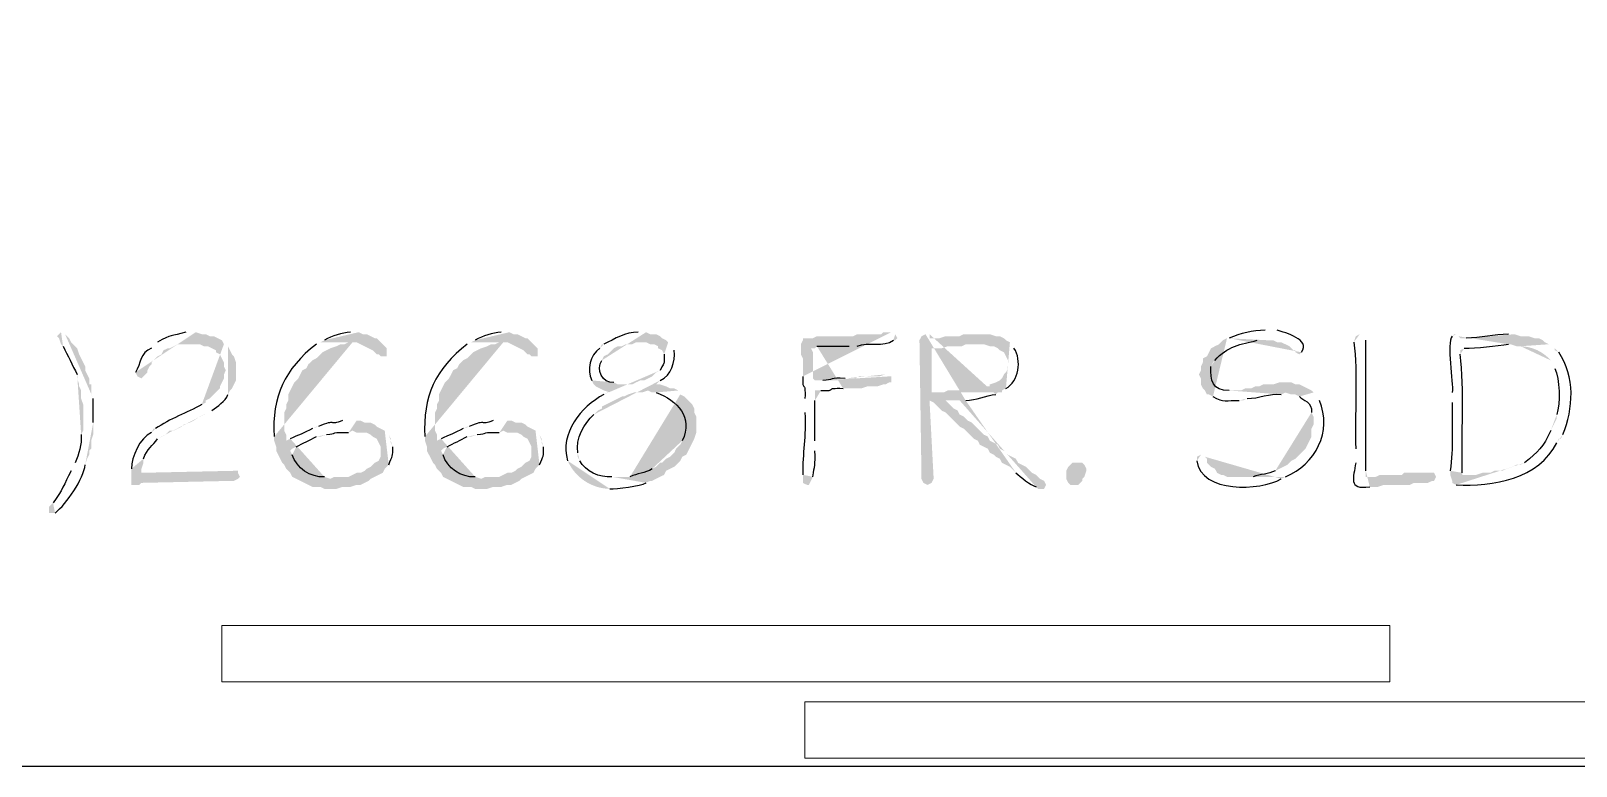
# Model space of a CAD drawing. Header units: inches. Extents: x -167 to 6071, y -6287 to -2731.
# Drawn here: x 1487.37 to 1528.36, y -6052.04 to -6032.52 of the extents above; entities that cross this region are included whole.
import ezdxf

# ---------------------------------------------------------------- set-up
doc = ezdxf.new("R2010")
doc.units = ezdxf.units.IN
doc.header["$LTSCALE"] = 96
doc.header["$MEASUREMENT"] = 0
doc.layers.add('Doors', color=5, linetype='Continuous', lineweight=9)
doc.layers.add('PDF_Geometry', color=7, linetype='Continuous', true_color=0x4a4a4a)
doc.layers.add('PDF_Solid Fills', color=7, linetype='Continuous')

msp = doc.modelspace()

# ---------------------------------------------------------------- hatches: boundary and pattern name
at = {"layer": 'PDF_Solid Fills', "transparency": 33554559}
h = msp.add_hatch(color=256, dxfattribs=at)
h.paths.add_polyline_path([(1488.17, -6040.522), (1488.117, -6040.575), (1488.063, -6040.629), (1488.117, -6040.682), (1488.17, -6040.842), (1488.223, -6040.895)], flags=0)
h.paths.add_polyline_path([(1488.597, -6041.642), (1488.597, -6041.749), (1488.65, -6041.909), (1488.65, -6041.962), (1488.703, -6042.069), (1488.703, -6042.282), (1488.757, -6042.442), (1488.757, -6043.135), (1488.703, -6043.242)], flags=0)
h.paths.add_polyline_path([(1488.543, -6043.989), (1488.49, -6044.095), (1488.437, -6044.202)], flags=0)
h.paths.add_polyline_path([(1487.957, -6045.055), (1487.85, -6045.162), (1487.85, -6045.322), (1488.01, -6045.322)], flags=0)
h.paths.add_polyline_path([(1488.81, -6044.042), (1488.863, -6043.882), (1488.917, -6043.775), (1488.917, -6043.669), (1488.97, -6043.615), (1488.97, -6043.402), (1489.023, -6043.242), (1489.023, -6042.922)], flags=0)
h.paths.add_polyline_path([(1489.023, -6042.282), (1488.97, -6042.175), (1488.97, -6041.909), (1488.917, -6041.909), (1488.917, -6041.749), (1488.863, -6041.642), (1488.81, -6041.535), (1488.81, -6041.429), (1488.757, -6041.322), (1488.65, -6041.109), (1488.597, -6040.949), (1488.49, -6040.842), (1488.437, -6040.789), (1488.383, -6040.682), (1488.277, -6040.575)], flags=0)
h = msp.add_hatch(color=256, dxfattribs=at)
h.paths.add_polyline_path([(1491.637, -6040.522), (1491.477, -6040.522)], flags=0)
h.paths.add_polyline_path([(1490.73, -6040.789), (1490.677, -6040.842), (1490.57, -6040.949)], flags=0)
h.paths.add_polyline_path([(1490.143, -6041.589), (1490.197, -6041.695), (1490.303, -6041.749), (1490.357, -6041.695), (1490.463, -6041.589), (1490.463, -6041.535), (1490.517, -6041.429), (1490.57, -6041.375), (1490.57, -6041.322), (1490.623, -6041.269), (1490.73, -6041.162), (1490.837, -6041.109), (1490.89, -6041.002), (1490.997, -6040.949), (1491.05, -6040.949), (1491.263, -6040.842), (1492.49, -6040.842), (1492.437, -6040.735), (1492.33, -6040.682), (1492.223, -6040.629), (1492.117, -6040.629), (1492.01, -6040.575), (1491.903, -6040.575), (1491.743, -6040.522)], flags=0)
h = msp.add_hatch(color=256, dxfattribs=at)
h.paths.add_polyline_path([(1495.903, -6040.522), (1495.85, -6040.522)], flags=0)
h.paths.add_polyline_path([(1495.157, -6040.735), (1495.05, -6040.789), (1496.01, -6040.789), (1496.117, -6040.842), (1496.223, -6040.895), (1496.33, -6040.949), (1496.437, -6041.002), (1496.543, -6041.109), (1496.597, -6041.109), (1496.65, -6041.162), (1496.81, -6041.162), (1496.81, -6040.949), (1496.65, -6040.789), (1496.543, -6040.682), (1496.49, -6040.682), (1496.383, -6040.629), (1496.277, -6040.575), (1496.17, -6040.575), (1496.063, -6040.522)], flags=0)
h = msp.add_hatch(color=256, dxfattribs=at)
h.paths.add_polyline_path([(1499.903, -6040.522), (1499.85, -6040.522)], flags=0)
h.paths.add_polyline_path([(1499.157, -6040.735), (1499.05, -6040.789), (1500.01, -6040.789), (1500.117, -6040.842), (1500.223, -6040.895), (1500.33, -6040.949), (1500.437, -6041.002), (1500.543, -6041.109), (1500.597, -6041.109), (1500.65, -6041.162), (1500.81, -6041.162), (1500.81, -6040.949), (1500.65, -6040.789), (1500.543, -6040.682), (1500.49, -6040.682), (1500.383, -6040.629), (1500.277, -6040.575), (1500.17, -6040.575), (1500.063, -6040.522)], flags=0)
h = msp.add_hatch(color=256, dxfattribs=at)
h.paths.add_polyline_path([(1503.583, -6040.522), (1503.477, -6040.522)], flags=0)
h.paths.add_polyline_path([(1502.57, -6040.842), (1502.517, -6040.842), (1502.463, -6040.949)], flags=0)
h.paths.add_polyline_path([(1502.25, -6041.802), (1502.303, -6041.909), (1503.05, -6041.909), (1502.943, -6041.909), (1502.837, -6041.855)], flags=0)
h.paths.add_polyline_path([(1502.517, -6041.269), (1502.57, -6041.162), (1502.677, -6041.109), (1502.783, -6041.002), (1502.837, -6040.949), (1502.943, -6040.895), (1503.05, -6040.895), (1503.157, -6040.842), (1503.317, -6040.842), (1503.423, -6040.789), (1504.277, -6040.789), (1504.223, -6040.735), (1504.117, -6040.682), (1504.063, -6040.629), (1503.957, -6040.575), (1503.797, -6040.575), (1503.69, -6040.522)], flags=0)
h = msp.add_hatch(color=256, dxfattribs=at)
h.paths.add_polyline_path([(1510.197, -6040.522), (1509.983, -6040.522), (1509.93, -6040.575), (1509.29, -6040.575), (1509.183, -6040.629), (1508.223, -6040.629), (1508.117, -6040.682), (1507.85, -6040.682), (1507.85, -6040.735), (1507.797, -6040.842), (1507.797, -6041.109), (1507.85, -6041.215), (1507.85, -6041.695)], flags=0)
h.paths.add_polyline_path([(1507.903, -6042.282), (1507.903, -6042.655)], flags=0)
h.paths.add_polyline_path([(1507.85, -6044.309), (1507.85, -6044.522), (1507.957, -6044.575), (1508.01, -6044.575), (1508.063, -6044.469), (1508.117, -6044.362)], flags=0)
h.paths.add_polyline_path([(1508.17, -6043.669), (1508.17, -6043.402)], flags=0)
h.paths.add_polyline_path([(1508.17, -6042.335), (1508.17, -6042.069), (1508.33, -6042.069)], flags=0)
h.paths.add_polyline_path([(1508.917, -6042.015), (1509.397, -6042.015), (1509.557, -6041.962), (1509.823, -6041.962), (1509.983, -6041.909), (1510.037, -6041.909), (1510.143, -6041.855), (1510.197, -6041.855), (1510.197, -6041.802), (1508.17, -6041.802), (1508.117, -6041.749), (1508.117, -6041.055), (1508.063, -6040.949), (1508.17, -6040.949), (1508.223, -6040.895)], flags=0)
h.paths.add_polyline_path([(1509.077, -6040.895), (1509.29, -6040.895)], flags=0)
h.paths.add_polyline_path([(1510.25, -6040.735), (1510.303, -6040.735), (1510.357, -6040.682), (1510.303, -6040.575)], flags=0)
h = msp.add_hatch(color=256, dxfattribs=at)
h.paths.add_polyline_path([(1511.103, -6040.575), (1510.997, -6040.629), (1510.943, -6040.735), (1510.997, -6044.362), (1510.997, -6044.415), (1511.05, -6044.522), (1511.157, -6044.575), (1511.263, -6044.522), (1511.317, -6044.415), (1511.317, -6044.362), (1511.21, -6042.335), (1512.17, -6042.335)], flags=0)
h.paths.add_polyline_path([(1512.97, -6042.175), (1513.023, -6042.122), (1511.263, -6042.122), (1511.263, -6040.949), (1511.53, -6040.949), (1511.69, -6040.895), (1512.063, -6040.895), (1512.17, -6040.842), (1512.543, -6040.842), (1513.343, -6040.789), (1513.237, -6040.735), (1511.21, -6040.682), (1511.21, -6040.575)], flags=0)
for points in [[(1512.543, -6040.575), (1512.117, -6040.575), (1512.01, -6040.629), (1511.637, -6040.629), (1511.477, -6040.682), (1511.21, -6040.682), (1513.237, -6040.735), (1513.183, -6040.682), (1513.077, -6040.629), (1512.97, -6040.629), (1512.81, -6040.575), (1512.703, -6040.575)], [(1520.65, -6041.855), (1520.49, -6041.855), (1520.33, -6041.909), (1520.063, -6041.909), (1519.957, -6041.962), (1519.85, -6041.962), (1519.743, -6042.015), (1519.583, -6042.015), (1519.477, -6042.069), (1519.157, -6042.069), (1521.343, -6042.069), (1521.237, -6042.015), (1521.023, -6041.909), (1520.917, -6041.909), (1520.81, -6041.855)], [(1515.05, -6044.575), (1514.943, -6044.575), (1514.89, -6044.522), (1514.837, -6044.415), (1514.837, -6044.202), (1514.89, -6044.095), (1514.997, -6043.989), (1515.263, -6043.989), (1515.317, -6044.042), (1515.37, -6044.149), (1515.37, -6044.202), (1515.317, -6044.362), (1515.263, -6044.415), (1515.263, -6044.469), (1515.157, -6044.575)], [(1492.757, -6044.202), (1490.303, -6044.255), (1490.037, -6044.255), (1490.037, -6044.575), (1490.25, -6044.575), (1490.303, -6044.522), (1492.703, -6044.469), (1492.757, -6044.469), (1492.863, -6044.415), (1492.917, -6044.362), (1492.863, -6044.255), (1492.863, -6044.202)], [(1524.437, -6044.255), (1523.797, -6044.255), (1523.743, -6044.309), (1523.157, -6044.309), (1523.05, -6044.362), (1522.783, -6044.362), (1524.65, -6044.362), (1524.597, -6044.255), (1524.543, -6044.255)]]:
    msp.add_hatch(color=256, dxfattribs=at).paths.add_polyline_path(points)
h = msp.add_hatch(color=256, dxfattribs=at)
h.paths.add_polyline_path([(1519.103, -6040.682), (1518.997, -6040.735), (1518.89, -6040.842), (1518.783, -6040.895), (1518.677, -6040.949), (1518.623, -6041.055), (1518.57, -6041.162), (1518.463, -6041.215), (1518.463, -6041.322), (1518.41, -6041.429), (1518.41, -6041.535), (1518.357, -6041.642), (1518.41, -6041.749), (1518.41, -6041.909), (1518.463, -6042.015), (1518.517, -6042.069), (1518.57, -6042.175), (1518.623, -6042.175), (1518.73, -6042.229)], flags=0)
h.paths.add_polyline_path([(1519.423, -6042.335), (1519.53, -6042.335), (1519.637, -6042.282)], flags=0)
h.paths.add_polyline_path([(1520.543, -6042.175), (1520.65, -6042.122), (1521.397, -6042.122), (1521.343, -6042.069), (1519.157, -6042.069)], flags=0)
h.paths.add_polyline_path([(1518.677, -6041.429), (1518.73, -6041.322), (1518.783, -6041.269)], flags=0)
h.paths.add_polyline_path([(1519.903, -6040.735), (1520.17, -6040.735)], flags=0)
h = msp.add_hatch(color=256, dxfattribs=at)
h.paths.add_polyline_path([(1520.17, -6040.469), (1520.117, -6040.469)], flags=0)
h.paths.add_polyline_path([(1519.157, -6040.682), (1519.103, -6040.682), (1520.17, -6040.735), (1520.33, -6040.735), (1520.437, -6040.789), (1520.543, -6040.789), (1520.65, -6040.842), (1520.757, -6040.895), (1520.863, -6041.002), (1520.917, -6041.002), (1520.917, -6041.055), (1521.023, -6041.109), (1521.077, -6041.055)], flags=0)
h.paths.add_polyline_path([(1520.437, -6040.469), (1520.277, -6040.469)], flags=0)
h = msp.add_hatch(color=256, dxfattribs=at)
h.paths.add_polyline_path([(1522.623, -6040.575), (1522.517, -6040.629), (1522.463, -6040.789)], flags=0)
h.paths.add_polyline_path([(1522.517, -6043.615), (1522.517, -6043.989)], flags=0)
h.paths.add_polyline_path([(1522.89, -6044.629), (1523.103, -6044.629), (1523.263, -6044.575), (1523.957, -6044.575), (1524.063, -6044.522), (1524.437, -6044.522), (1524.543, -6044.469), (1524.597, -6044.469), (1524.65, -6044.362), (1522.783, -6044.362), (1522.783, -6044.202)], flags=0)
h.paths.add_polyline_path([(1522.783, -6040.735), (1522.73, -6040.629)], flags=0)
h = msp.add_hatch(color=256, dxfattribs=at)
h.paths.add_polyline_path([(1525.183, -6040.575), (1525.13, -6040.575), (1525.077, -6040.629)], flags=0)
h.paths.add_polyline_path([(1525.077, -6042.122), (1525.077, -6042.389)], flags=0)
h.paths.add_polyline_path([(1525.023, -6044.202), (1525.023, -6044.309), (1525.343, -6044.309), (1525.343, -6044.255)], flags=0)
h.paths.add_polyline_path([(1525.29, -6041.109), (1525.29, -6041.002), (1525.397, -6040.949)], flags=0)
h.paths.add_polyline_path([(1526.57, -6040.842), (1527.637, -6040.842), (1527.53, -6040.789), (1527.477, -6040.735), (1525.29, -6040.682), (1525.237, -6040.629)], flags=0)
h = msp.add_hatch(color=256, dxfattribs=at)
h.paths.add_polyline_path([(1526.623, -6040.575), (1526.57, -6040.575)], flags=0)
h.paths.add_polyline_path([(1525.45, -6040.682), (1525.29, -6040.682), (1527.477, -6040.735), (1527.37, -6040.682), (1527.263, -6040.682), (1527.103, -6040.629), (1526.89, -6040.629), (1526.73, -6040.575)], flags=0)
h = msp.add_hatch(color=256, dxfattribs=at)
h.paths.add_polyline_path([(1492.49, -6040.842), (1491.637, -6040.842), (1491.85, -6040.842), (1491.957, -6040.895), (1492.063, -6040.895), (1492.17, -6040.949), (1492.277, -6041.002), (1492.277, -6041.055), (1492.383, -6041.109), (1492.437, -6041.215), (1492.49, -6041.322), (1492.49, -6041.429), (1492.543, -6041.535), (1492.49, -6041.642), (1492.49, -6041.749), (1492.437, -6041.855), (1492.383, -6041.962), (1492.383, -6042.015), (1492.223, -6042.175), (1492.117, -6042.282), (1492.01, -6042.335), (1492.01, -6042.389), (1491.903, -6042.442)], flags=0)
h.paths.add_polyline_path([(1490.677, -6043.082), (1490.623, -6043.082), (1490.57, -6043.189)], flags=0)
h.paths.add_polyline_path([(1490.037, -6044.149), (1490.037, -6044.255), (1490.303, -6044.255), (1490.303, -6044.149), (1490.357, -6043.989), (1490.357, -6043.882)], flags=0)
h.paths.add_polyline_path([(1490.73, -6043.349), (1490.837, -6043.295), (1490.943, -6043.242), (1491.05, -6043.135), (1491.157, -6043.135), (1491.263, -6043.082), (1491.37, -6043.029), (1491.423, -6042.975), (1491.583, -6042.922), (1491.69, -6042.869), (1491.85, -6042.762), (1491.957, -6042.709), (1492.17, -6042.602)], flags=0)
h.paths.add_polyline_path([(1492.597, -6042.175), (1492.65, -6042.069), (1492.703, -6042.015), (1492.81, -6041.802), (1492.81, -6041.322), (1492.757, -6041.162), (1492.703, -6041.109), (1492.597, -6040.895)], flags=0)
h = msp.add_hatch(color=256, dxfattribs=at)
h.paths.add_polyline_path([(1495.05, -6040.789), (1494.943, -6040.842)], flags=0)
h.paths.add_polyline_path([(1493.823, -6043.295), (1493.823, -6043.402), (1494.143, -6043.402), (1494.143, -6043.242), (1494.09, -6043.135), (1494.09, -6042.655), (1494.143, -6042.549), (1494.143, -6042.442), (1494.197, -6042.335), (1494.197, -6042.175), (1494.303, -6041.962), (1494.357, -6041.855), (1494.463, -6041.749), (1494.57, -6041.535), (1494.677, -6041.482), (1494.73, -6041.375), (1494.837, -6041.269), (1494.943, -6041.215), (1495.05, -6041.109), (1495.103, -6041.055), (1495.21, -6041.002), (1495.317, -6040.949), (1495.477, -6040.895), (1495.583, -6040.842), (1495.69, -6040.842), (1495.797, -6040.789), (1495.903, -6040.789)], flags=0)
h = msp.add_hatch(color=256, dxfattribs=at)
h.paths.add_polyline_path([(1499.05, -6040.789), (1498.943, -6040.842)], flags=0)
h.paths.add_polyline_path([(1497.823, -6043.295), (1497.823, -6043.402), (1498.143, -6043.402), (1498.143, -6043.242), (1498.09, -6043.135), (1498.09, -6042.655), (1498.143, -6042.549), (1498.143, -6042.442), (1498.197, -6042.335), (1498.197, -6042.175), (1498.303, -6041.962), (1498.357, -6041.855), (1498.463, -6041.749), (1498.57, -6041.535), (1498.677, -6041.482), (1498.73, -6041.375), (1498.837, -6041.269), (1498.943, -6041.215), (1499.05, -6041.109), (1499.103, -6041.055), (1499.21, -6041.002), (1499.317, -6040.949), (1499.477, -6040.895), (1499.583, -6040.842), (1499.69, -6040.842), (1499.797, -6040.789), (1499.903, -6040.789)], flags=0)
h = msp.add_hatch(color=256, dxfattribs=at)
h.paths.add_polyline_path([(1504.277, -6040.789), (1503.53, -6040.789), (1503.69, -6040.789), (1503.797, -6040.842), (1503.903, -6040.842), (1504.01, -6040.895), (1504.01, -6040.949), (1504.117, -6041.002), (1504.17, -6041.109)], flags=0)
h.paths.add_polyline_path([(1504.063, -6041.535), (1503.957, -6041.589), (1503.85, -6041.695), (1503.743, -6041.749), (1503.637, -6041.802), (1503.53, -6041.802), (1503.423, -6041.855), (1503.317, -6041.909), (1502.303, -6041.909), (1502.357, -6041.962), (1502.57, -6042.069), (1502.73, -6042.122), (1502.677, -6042.122), (1502.57, -6042.175)], flags=0)
h.paths.add_polyline_path([(1501.61, -6043.935, 0.291201), (1502.73, -6044.682)], flags=0)
h.paths.add_polyline_path([(1503.69, -6044.522), (1503.797, -6044.469), (1503.85, -6044.469), (1503.957, -6044.415), (1502.89, -6044.362), (1502.783, -6044.362)], flags=0)
h.paths.add_polyline_path([(1501.93, -6043.935), (1501.877, -6043.829), (1501.877, -6043.722)], flags=0)
h.paths.add_polyline_path([(1502.303, -6042.709), (1502.41, -6042.602), (1502.517, -6042.549), (1502.517, -6042.495), (1502.623, -6042.442), (1502.837, -6042.335), (1503.05, -6042.229), (1503.103, -6042.229), (1503.21, -6042.175), (1503.37, -6042.122), (1503.583, -6042.122), (1503.743, -6042.069), (1504.543, -6042.069), (1504.437, -6042.015), (1504.33, -6042.015), (1504.223, -6041.962), (1504.063, -6041.909), (1503.957, -6041.909), (1504.063, -6041.802)], flags=0)
h.paths.add_polyline_path([(1504.437, -6041.002), (1504.383, -6040.895)], flags=0)
h = msp.add_hatch(color=256, dxfattribs=at)
h.paths.add_polyline_path([(1513.343, -6040.789), (1512.543, -6040.842), (1512.65, -6040.842), (1512.81, -6040.895), (1512.917, -6040.895), (1513.023, -6040.949), (1513.077, -6041.002), (1513.183, -6041.055), (1513.29, -6041.269), (1513.29, -6041.482), (1513.237, -6041.589), (1513.183, -6041.642), (1513.13, -6041.749), (1513.077, -6041.802), (1512.97, -6041.855), (1512.81, -6041.909), (1512.81, -6041.962), (1512.65, -6041.962), (1512.543, -6042.015), (1512.33, -6042.015), (1512.223, -6042.069), (1511.69, -6042.069), (1511.583, -6042.122), (1511.263, -6042.122), (1513.13, -6042.122), (1513.13, -6042.069), (1513.237, -6042.015)], flags=0)
h.paths.add_polyline_path([(1513.45, -6040.949), (1513.397, -6040.842)], flags=0)
h = msp.add_hatch(color=256, dxfattribs=at)
h.paths.add_polyline_path([(1527.637, -6040.842), (1526.57, -6040.842), (1526.623, -6040.842), (1526.783, -6040.895), (1526.89, -6040.895)], flags=0)
h.paths.add_polyline_path([(1527.69, -6041.269, 0.210954), (1526.89, -6040.895)], flags=0)
h.paths.add_polyline_path([(1527.69, -6041.269), (1527.797, -6041.482)], flags=0)
h.paths.add_polyline_path([(1527.85, -6042.709), (1527.85, -6042.815), (1527.743, -6043.029), (1527.69, -6043.135)], flags=0)
h.paths.add_polyline_path([(1526.997, -6043.989), (1526.89, -6044.042), (1526.783, -6044.042), (1526.677, -6044.095), (1526.517, -6044.149), (1526.41, -6044.202), (1526.197, -6044.202), (1526.09, -6044.255), (1525.877, -6044.255), (1525.717, -6044.309), (1525.023, -6044.309), (1525.077, -6044.469), (1525.077, -6044.522), (1525.183, -6044.575)], flags=0)
h.paths.add_polyline_path([(1527.85, -6043.455), (1527.903, -6043.349), (1527.957, -6043.349), (1528.01, -6043.242)], flags=0)
h.paths.add_polyline_path([(1527.903, -6041.055), (1527.797, -6041.002), (1527.797, -6040.949), (1527.743, -6040.895)], flags=0)
h = msp.add_hatch(color=256, dxfattribs=at)
h.paths.add_polyline_path([(1510.037, -6041.642), (1509.877, -6041.695), (1509.343, -6041.695), (1509.237, -6041.749), (1508.97, -6041.749)], flags=0)
h.paths.add_polyline_path([(1508.383, -6041.802), (1508.17, -6041.802), (1510.197, -6041.802), (1510.197, -6041.695), (1510.143, -6041.695)], flags=0)
h = msp.add_hatch(color=256, dxfattribs=at)
h.paths.add_polyline_path([(1504.543, -6042.069), (1503.743, -6042.069), (1503.85, -6042.122), (1503.957, -6042.122)], flags=0)
h.paths.add_polyline_path([(1504.65, -6043.402), (1504.597, -6043.509), (1504.543, -6043.562), (1504.49, -6043.615), (1504.437, -6043.722), (1504.33, -6043.829), (1504.223, -6043.882), (1504.117, -6043.989), (1504.063, -6043.989), (1503.957, -6044.095), (1503.85, -6044.149)], flags=0)
h.paths.add_polyline_path([(1503.263, -6044.362), (1502.89, -6044.362), (1503.957, -6044.415), (1504.063, -6044.362), (1504.17, -6044.309), (1504.223, -6044.202), (1504.437, -6044.095), (1504.543, -6043.989), (1504.597, -6043.935), (1504.65, -6043.829), (1504.757, -6043.775), (1504.81, -6043.669), (1504.863, -6043.562), (1504.97, -6043.349), (1505.023, -6043.189), (1505.023, -6042.762), (1504.97, -6042.655), (1504.97, -6042.549), (1504.917, -6042.442), (1504.81, -6042.335), (1504.703, -6042.229), (1504.597, -6042.175)], flags=0)
h = msp.add_hatch(color=256, dxfattribs=at)
h.paths.add_polyline_path([(1512.17, -6042.335), (1511.21, -6042.335), (1511.317, -6042.389), (1511.423, -6042.495), (1511.53, -6042.602), (1511.637, -6042.655), (1511.743, -6042.762), (1511.85, -6042.869), (1511.903, -6042.922), (1512.01, -6043.029), (1512.117, -6043.082), (1512.223, -6043.189), (1512.383, -6043.349), (1512.49, -6043.402), (1512.543, -6043.509), (1512.65, -6043.562), (1512.757, -6043.615), (1512.81, -6043.722), (1512.917, -6043.775), (1512.97, -6043.829), (1513.077, -6043.882), (1513.13, -6043.989), (1513.237, -6044.042), (1513.343, -6044.095), (1513.503, -6044.255)], flags=0)
h.paths.add_polyline_path([(1514.037, -6044.629), (1514.09, -6044.682), (1514.25, -6044.682), (1514.303, -6044.575), (1514.25, -6044.469), (1514.143, -6044.415), (1514.037, -6044.309), (1513.93, -6044.255), (1513.823, -6044.149), (1513.77, -6044.095), (1513.663, -6044.042), (1513.557, -6043.989), (1513.503, -6043.882), (1513.29, -6043.775), (1513.183, -6043.669), (1513.077, -6043.615), (1513.023, -6043.509), (1512.81, -6043.402), (1512.757, -6043.295), (1512.65, -6043.242), (1512.597, -6043.189), (1512.49, -6043.082), (1512.437, -6043.029), (1512.33, -6042.922), (1512.223, -6042.869), (1512.117, -6042.762), (1512.01, -6042.709), (1511.957, -6042.602), (1511.85, -6042.549), (1511.743, -6042.442), (1511.637, -6042.335), (1512.01, -6042.335)], flags=0)
h = msp.add_hatch(color=256, dxfattribs=at)
h.paths.add_polyline_path([(1521.397, -6042.122), (1520.65, -6042.122), (1520.81, -6042.175), (1520.917, -6042.175), (1521.023, -6042.229)], flags=0)
h.paths.add_polyline_path([(1521.343, -6042.655), (1521.397, -6042.762), (1521.397, -6042.975), (1521.343, -6043.082), (1521.343, -6043.295), (1521.29, -6043.402), (1521.183, -6043.615), (1521.023, -6043.775), (1520.917, -6043.882), (1520.81, -6043.935), (1520.703, -6044.042), (1520.49, -6044.149), (1520.383, -6044.202)], flags=0)
h.paths.add_polyline_path([(1519.797, -6044.362), (1519.423, -6044.362), (1520.65, -6044.362)], flags=0)
h.paths.add_polyline_path([(1521.557, -6042.335), (1521.45, -6042.229)], flags=0)
h = msp.add_hatch(color=256, dxfattribs=at)
h.paths.add_polyline_path([(1495.85, -6042.869), (1495.637, -6042.869)], flags=0)
h.paths.add_polyline_path([(1494.997, -6043.029), (1494.943, -6043.029), (1494.837, -6043.082)], flags=0)
h.paths.add_polyline_path([(1494.25, -6043.349), (1494.143, -6043.402), (1493.823, -6043.402), (1493.877, -6043.562), (1493.877, -6043.669), (1493.93, -6043.775), (1494.037, -6043.989), (1494.09, -6044.042), (1494.143, -6044.149), (1494.197, -6044.202), (1494.25, -6044.255), (1494.303, -6044.362), (1494.41, -6044.415), (1495.317, -6044.415), (1495.157, -6044.362)], flags=0)
h.paths.add_polyline_path([(1494.303, -6043.775), (1494.25, -6043.669), (1494.303, -6043.615), (1494.41, -6043.562)], flags=0)
h.paths.add_polyline_path([(1494.943, -6043.295), (1495.05, -6043.295), (1495.21, -6043.242)], flags=0)
h.paths.add_polyline_path([(1495.797, -6043.189), (1495.903, -6043.135), (1496.757, -6043.135), (1496.65, -6043.082), (1496.543, -6043.029), (1496.49, -6042.975), (1496.383, -6042.922), (1496.223, -6042.922), (1496.117, -6042.869), (1496.01, -6042.869)], flags=0)
h = msp.add_hatch(color=256, dxfattribs=at)
h.paths.add_polyline_path([(1496.757, -6043.135), (1495.903, -6043.135), (1496.01, -6043.189), (1496.277, -6043.189), (1496.383, -6043.242), (1496.437, -6043.295), (1496.543, -6043.349), (1496.597, -6043.455), (1496.65, -6043.562), (1496.65, -6043.829), (1496.597, -6043.935), (1496.49, -6043.989), (1496.383, -6044.095), (1496.277, -6044.149), (1496.223, -6044.202), (1496.117, -6044.255), (1496.01, -6044.255), (1495.903, -6044.309), (1495.797, -6044.362), (1495.423, -6044.362), (1495.317, -6044.415), (1494.41, -6044.415), (1494.623, -6044.522), (1494.837, -6044.629), (1495.05, -6044.629), (1495.157, -6044.682), (1495.477, -6044.682), (1495.637, -6044.629), (1495.85, -6044.629), (1496.01, -6044.575), (1496.117, -6044.575), (1496.223, -6044.522), (1496.33, -6044.469), (1496.383, -6044.415), (1496.49, -6044.362), (1496.703, -6044.255), (1496.757, -6044.149), (1496.863, -6044.042)], flags=0)
h.paths.add_polyline_path([(1496.97, -6043.562), (1496.917, -6043.455), (1496.917, -6043.349), (1496.863, -6043.242)], flags=0)
h = msp.add_hatch(color=256, dxfattribs=at)
h.paths.add_polyline_path([(1499.85, -6042.869), (1499.637, -6042.869)], flags=0)
h.paths.add_polyline_path([(1498.997, -6043.029), (1498.943, -6043.029), (1498.837, -6043.082)], flags=0)
h.paths.add_polyline_path([(1498.25, -6043.349), (1498.143, -6043.402), (1497.823, -6043.402), (1497.877, -6043.562), (1497.877, -6043.669), (1497.93, -6043.775), (1498.037, -6043.989), (1498.09, -6044.042), (1498.143, -6044.149), (1498.197, -6044.202), (1498.25, -6044.255), (1498.303, -6044.362), (1498.41, -6044.415), (1499.317, -6044.415), (1499.157, -6044.362)], flags=0)
h.paths.add_polyline_path([(1498.303, -6043.775), (1498.25, -6043.669), (1498.303, -6043.615), (1498.41, -6043.562)], flags=0)
h.paths.add_polyline_path([(1498.943, -6043.295), (1499.05, -6043.295), (1499.21, -6043.242)], flags=0)
h.paths.add_polyline_path([(1499.797, -6043.189), (1499.903, -6043.135), (1500.757, -6043.135), (1500.65, -6043.082), (1500.543, -6043.029), (1500.49, -6042.975), (1500.383, -6042.922), (1500.223, -6042.922), (1500.117, -6042.869), (1500.01, -6042.869)], flags=0)
h = msp.add_hatch(color=256, dxfattribs=at)
h.paths.add_polyline_path([(1500.757, -6043.135), (1499.903, -6043.135), (1500.01, -6043.189), (1500.277, -6043.189), (1500.383, -6043.242), (1500.437, -6043.295), (1500.543, -6043.349), (1500.597, -6043.455), (1500.65, -6043.562), (1500.65, -6043.829), (1500.597, -6043.935), (1500.49, -6043.989), (1500.383, -6044.095), (1500.277, -6044.149), (1500.223, -6044.202), (1500.117, -6044.255), (1500.01, -6044.255), (1499.903, -6044.309), (1499.797, -6044.362), (1499.423, -6044.362), (1499.317, -6044.415), (1498.41, -6044.415), (1498.623, -6044.522), (1498.837, -6044.629), (1499.05, -6044.629), (1499.157, -6044.682), (1499.477, -6044.682), (1499.637, -6044.629), (1499.85, -6044.629), (1500.01, -6044.575), (1500.117, -6044.575), (1500.223, -6044.522), (1500.33, -6044.469), (1500.383, -6044.415), (1500.49, -6044.362), (1500.703, -6044.255), (1500.757, -6044.149), (1500.863, -6044.042)], flags=0)
h.paths.add_polyline_path([(1500.97, -6043.562), (1500.917, -6043.455), (1500.917, -6043.349), (1500.863, -6043.242)], flags=0)
h = msp.add_hatch(color=256, dxfattribs=at)
h.paths.add_polyline_path([(1518.41, -6043.775), (1518.303, -6043.829), (1518.303, -6043.935)], flags=0)
h.paths.add_polyline_path([(1520.543, -6044.415), (1520.65, -6044.362), (1519.103, -6044.362), (1518.997, -6044.309), (1518.943, -6044.309), (1518.837, -6044.255), (1518.783, -6044.149), (1518.677, -6044.095), (1518.57, -6043.989), (1518.57, -6043.882), (1518.517, -6043.829)], flags=0)

# ---------------------------------------------------------------- linework, layer by layer
at = {"layer": 'Doors', "transparency": 33554687}
for points in [[(1523.423, -6049.802), (1492.437, -6049.802), (1492.437, -6048.309), (1523.423, -6048.309)], [(1538.89, -6051.829), (1507.903, -6051.829), (1507.903, -6050.335), (1538.89, -6050.335)]]:
    msp.add_lwpolyline(points, close=True, dxfattribs=at)
at = {"layer": 'PDF_Geometry', "color": 7}
msp.add_lwpolyline([(1478.89, -6052.042), (1538.89, -6052.042), (1538.89, -6048.575), (1620.917, -6048.575), (1620.917, -5902.282)], dxfattribs=at)
at = {"layer": 'PDF_Geometry'}
for points in [[(1491.477, -6040.522), (1491.085, -6040.636), (1491.1, -6040.57), (1490.73, -6040.789)], [(1495.85, -6040.522), (1495.614, -6040.551), (1495.37, -6040.607), (1495.157, -6040.735)], [(1499.85, -6040.522), (1499.614, -6040.551), (1499.37, -6040.607), (1499.157, -6040.735)], [(1503.477, -6040.522), (1503.147, -6040.512), (1502.863, -6040.7), (1502.57, -6040.842)], [(1509.29, -6040.895), (1509.597, -6040.767), (1509.984, -6040.932), (1510.25, -6040.735)], [(1518.783, -6041.269), (1519.11, -6040.885), (1519.469, -6040.849), (1519.903, -6040.735)], [(1520.117, -6040.469), (1519.787, -6040.479), (1519.456, -6040.544), (1519.157, -6040.682)], [(1521.077, -6041.055), (1521.328, -6040.703), (1520.648, -6040.545), (1520.437, -6040.469)], [(1522.783, -6044.202), (1522.783, -6043.047), (1522.783, -6041.891), (1522.783, -6040.735)], [(1525.077, -6040.629), (1524.914, -6040.814), (1525.113, -6041.858), (1525.077, -6042.122)], [(1526.57, -6040.575), (1526.192, -6040.587), (1525.828, -6040.671), (1525.45, -6040.682)], [(1488.223, -6040.895), (1488.348, -6041.144), (1488.472, -6041.393), (1488.597, -6041.642)], [(1490.57, -6040.949), (1490.264, -6041.055), (1490.291, -6041.359), (1490.143, -6041.589)], [(1494.943, -6040.842), (1494.099, -6041.495), (1493.759, -6042.227), (1493.823, -6043.295)], [(1498.943, -6040.842), (1498.099, -6041.495), (1497.759, -6042.227), (1497.823, -6043.295)], [(1502.463, -6040.949), (1502.195, -6041.137), (1502.118, -6041.517), (1502.25, -6041.802)], [(1504.063, -6041.802), (1504.371, -6041.674), (1504.466, -6041.311), (1504.437, -6041.002)], [(1504.17, -6041.109), (1504.162, -6041.412), (1504.211, -6041.234), (1504.063, -6041.535)], [(1508.223, -6040.895), (1508.508, -6040.895), (1508.792, -6040.895), (1509.077, -6040.895)], [(1513.237, -6042.015), (1513.574, -6041.836), (1513.667, -6041.261), (1513.45, -6040.949)], [(1522.463, -6040.789), (1522.581, -6041.593), (1522.486, -6042.759), (1522.517, -6043.615)], [(1525.343, -6044.255), (1525.313, -6043.279), (1525.406, -6042.032), (1525.29, -6041.109)], [(1525.397, -6040.949), (1525.711, -6040.946), (1526.259, -6040.886), (1526.57, -6040.842)], [(1528.01, -6043.242), (1528.297, -6042.542), (1528.343, -6041.703), (1527.903, -6041.055)], [(1502.837, -6041.855), (1502.529, -6041.895), (1502.353, -6041.504), (1502.517, -6041.269)], [(1519.157, -6042.069), (1518.716, -6042.087), (1518.648, -6041.795), (1518.677, -6041.429)], [(1527.797, -6041.482), (1527.936, -6041.759), (1527.946, -6042.407), (1527.85, -6042.709)], [(1507.85, -6041.695), (1507.828, -6042.167), (1507.93, -6041.743), (1507.903, -6042.282)], [(1508.33, -6042.069), (1508.802, -6042.091), (1508.377, -6041.989), (1508.917, -6042.015)], [(1508.97, -6041.749), (1508.575, -6041.719), (1508.643, -6041.801), (1508.383, -6041.802)], [(1489.023, -6042.922), (1489.023, -6042.709), (1489.023, -6042.495), (1489.023, -6042.282)], [(1492.17, -6042.602), (1492.322, -6042.479), (1492.524, -6042.375), (1492.597, -6042.175)], [(1502.57, -6042.175), (1501.961, -6042.497), (1501.388, -6043.213), (1501.61, -6043.935)], [(1503.957, -6042.122), (1504.518, -6042.342), (1504.954, -6042.776), (1504.65, -6043.402)], [(1508.17, -6043.402), (1508.17, -6043.047), (1508.17, -6042.691), (1508.17, -6042.335)], [(1512.17, -6042.335), (1512.449, -6042.329), (1512.699, -6042.197), (1512.97, -6042.175)], [(1518.73, -6042.229), (1519.015, -6042.407), (1519.081, -6042.316), (1519.423, -6042.335)], [(1519.637, -6042.282), (1519.946, -6042.287), (1520.227, -6042.13), (1520.543, -6042.175)], [(1520.65, -6044.362), (1521.456, -6044.038), (1521.897, -6043.152), (1521.557, -6042.335)], [(1521.023, -6042.229), (1521.105, -6042.332), (1521.38, -6042.371), (1521.343, -6042.655)], [(1525.077, -6042.389), (1525.063, -6043.019), (1525.115, -6043.58), (1525.023, -6044.202)], [(1491.903, -6042.442), (1491.508, -6042.665), (1491.054, -6042.815), (1490.677, -6043.082)], [(1495.637, -6042.869), (1495.259, -6043.015), (1495.498, -6042.81), (1494.997, -6043.029)], [(1499.637, -6042.869), (1499.259, -6043.015), (1499.498, -6042.81), (1498.997, -6043.029)], [(1501.877, -6043.722), (1501.826, -6043.349), (1502.034, -6042.951), (1502.303, -6042.709)], [(1507.903, -6042.655), (1507.942, -6043.306), (1507.836, -6043.71), (1507.85, -6044.309)], [(1490.57, -6043.189), (1490.252, -6043.335), (1490.04, -6043.819), (1490.037, -6044.149)], [(1494.837, -6043.082), (1494.616, -6043.207), (1494.462, -6043.25), (1494.25, -6043.349)], [(1495.21, -6043.242), (1495.491, -6043.224), (1495.337, -6043.159), (1495.797, -6043.189)], [(1498.837, -6043.082), (1498.616, -6043.207), (1498.462, -6043.25), (1498.25, -6043.349)], [(1499.21, -6043.242), (1499.491, -6043.224), (1499.337, -6043.159), (1499.797, -6043.189)], [(1527.69, -6043.135), (1527.487, -6043.579), (1527.365, -6043.687), (1526.997, -6043.989)], [(1488.703, -6043.242), (1488.721, -6043.507), (1488.641, -6043.751), (1488.543, -6043.989)], [(1490.357, -6043.882), (1490.451, -6043.616), (1490.606, -6043.535), (1490.73, -6043.349)], [(1494.41, -6043.562), (1494.588, -6043.473), (1494.766, -6043.384), (1494.943, -6043.295)], [(1496.863, -6044.042), (1496.956, -6043.795), (1496.983, -6043.828), (1496.97, -6043.562)], [(1498.41, -6043.562), (1498.588, -6043.473), (1498.766, -6043.384), (1498.943, -6043.295)], [(1500.863, -6044.042), (1500.956, -6043.795), (1500.983, -6043.828), (1500.97, -6043.562)], [(1525.183, -6044.575), (1526.148, -6044.618), (1527.393, -6044.42), (1527.85, -6043.455)], [(1488.01, -6045.322), (1488.32, -6045.079), (1488.767, -6044.413), (1488.81, -6044.042)], [(1495.157, -6044.362), (1494.788, -6044.384), (1494.411, -6044.129), (1494.303, -6043.775)], [(1499.157, -6044.362), (1498.788, -6044.384), (1498.411, -6044.129), (1498.303, -6043.775)], [(1502.783, -6044.362), (1502.454, -6044.395), (1502.084, -6044.214), (1501.93, -6043.935)], [(1508.117, -6044.362), (1508.155, -6044.047), (1508.189, -6044.074), (1508.17, -6043.669)], [(1518.303, -6043.935), (1518.419, -6044.799), (1519.974, -6044.741), (1520.543, -6044.415)], [(1522.517, -6043.989), (1522.465, -6044.379), (1522.294, -6044.708), (1522.89, -6044.629)], [(1488.437, -6044.202), (1488.246, -6044.574), (1488.208, -6044.713), (1487.957, -6045.055)], [(1503.85, -6044.149), (1503.656, -6044.279), (1503.459, -6044.265), (1503.263, -6044.362)], [(1513.503, -6044.255), (1513.619, -6044.366), (1513.886, -6044.577), (1514.037, -6044.629)], [(1520.383, -6044.202), (1520.198, -6044.295), (1519.991, -6044.285), (1519.797, -6044.362)], [(1502.73, -6044.682), (1502.912, -6044.69), (1503.541, -6044.608), (1503.69, -6044.522)]]:
    msp.add_open_spline(points, degree=3, dxfattribs=at)

doc.saveas('drawing.dxf')
